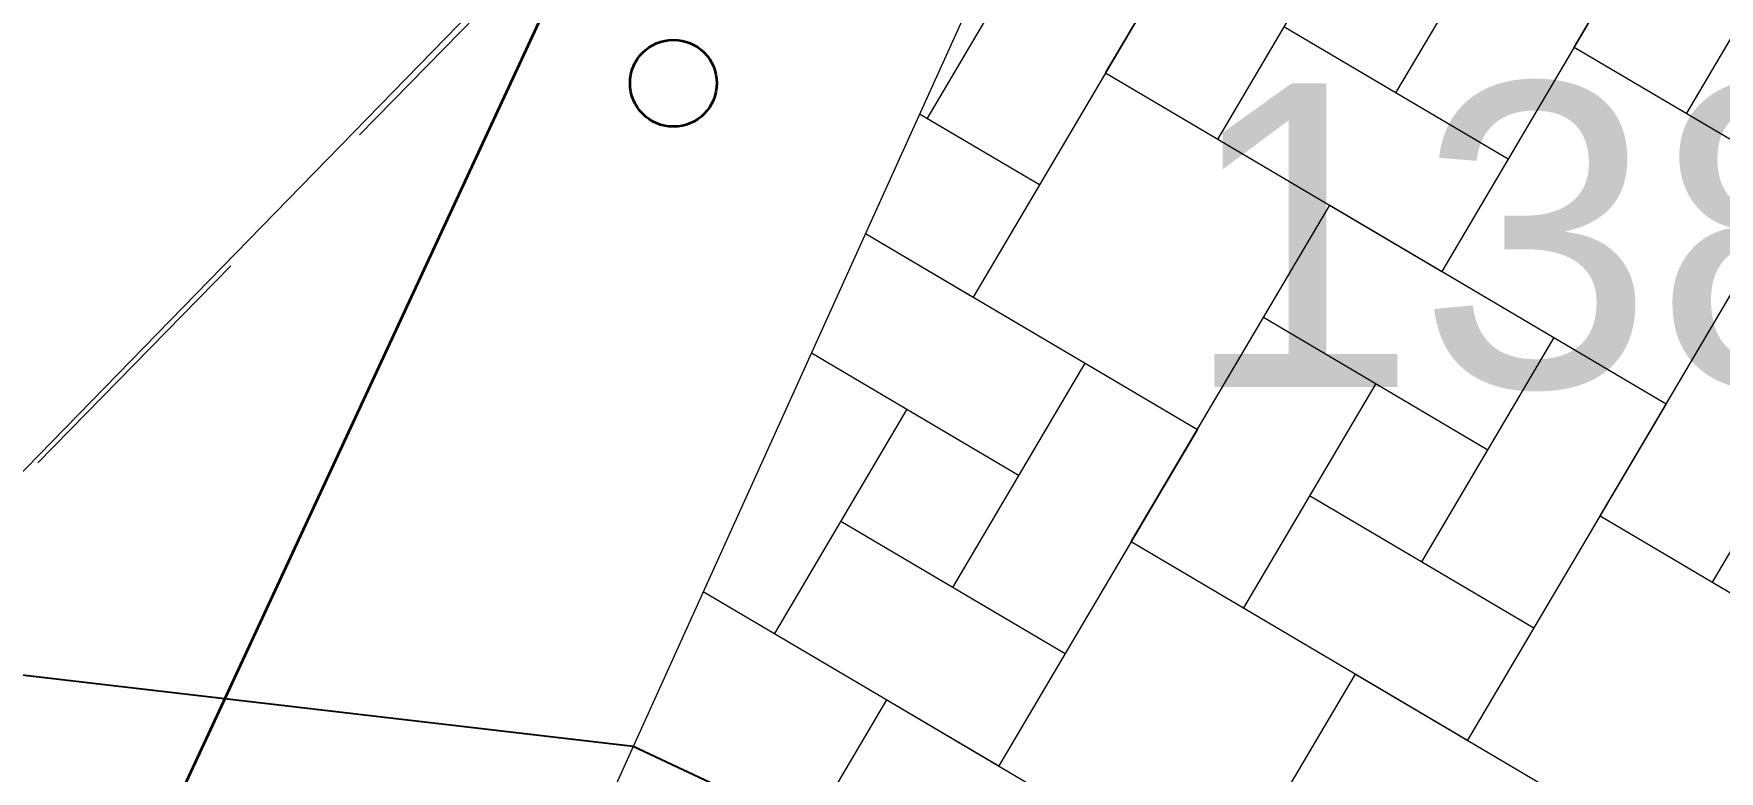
# Model space of a CAD drawing. Header units: millimetres. Extents: x 368386 to 996118, y -334862 to 250838.
# Drawn here: x 778697 to 782580, y -82422 to -80723 of the extents above; entities that cross this region are included whole.
import ezdxf

# ---------------------------------------------------------------- set-up
doc = ezdxf.new("R2010")
doc.units = ezdxf.units.MM
doc.header["$MEASUREMENT"] = 0
doc.linetypes.add('HIDDEN', pattern=[4762.5, 3175, -1587.5])
doc.linetypes.add('Long Dashed', pattern=[1058.333302, 634.99999, -423.333311])
doc.layers.add('_uusvertikaal', color=5, linetype='Continuous')
for name, color, linetype, lineweight in [('New__ASENDIPLAAN_Pen_No__1', 7, 'Continuous', 13), ('New_ei pindi_Pen_No__7', 7, 'Continuous', 35), ('New_Kanal_proj_kinnistu_Pen_No__36', 34, 'Continuous', 35), ('New_korgus-EH2000#1_Pen_No__1', 7, 'Continuous', 13), ('New_korgus-EH2000#1_Pen_No__7', 7, 'Continuous', 35), ('New_KTRASS_Pen_No__75', 6, 'Continuous', 20), ('New_LIKV_TORUSTIK_Pen_No__1', 7, 'Continuous', 13)]:
    doc.layers.add(name, color=color, linetype=linetype, lineweight=lineweight)
doc.layers.add('New__ASENDIPLAAN_Pen_No__102', color=7, linetype='Continuous', lineweight=13, true_color=0xcccccc)
doc.styles.add('GENERATED_STYLE_1', font='arial.ttf')
doc.linetypes.add('Kanal11', pattern='A,0,[1,TRN_EP_AS-4-01_V01_Asendiplaan1.Shx,S=13.492063,R=0,X=0,Y=0],-2650,0', length=2650)
doc.linetypes.add('Ristid', pattern='A,0,[3,TRN_EP_AS-4-01_V01_Asendiplaan1.Shx,S=2000,R=0,X=0,Y=0],-2000,0', length=2000)

# ---------------------------------------------------------------- blocks, each defined once
blk = doc.blocks.new('*X1')
at = {"layer": 'New__ASENDIPLAAN_Pen_No__102', "color": 254, "linetype": 'Continuous', "lineweight": 13, "true_color": 0xcccccc}
for p, q in [((782246.2, -80753.8), (782703.7, -79978.7)), ((781166.2, -80813), (781623.7, -80037.9)), ((781835.4, -80859.6), (782140.4, -80342.9)), ((780755.4, -80918.9), (781060.3, -80402.2)), ((782809.6, -80389.5), (782504.6, -80906.2)), ((781729.5, -80448.8), (781424.6, -80965.5)), ((782398.7, -80495.4), (781941.3, -81270.5)), ((781318.7, -80554.7), (780861.2, -81329.7)), ((782093.8, -81012.1), (781577, -80707.1)), ((782246.2, -80753.8), (783021.3, -81211.2)), ((781166.2, -80813), (781941.3, -81270.5)), ((781013.7, -81071.4), (780737.5, -80908.3)), ((782305.5, -81833.8), (782763, -81058.7)), ((781225.5, -81893.1), (781682.9, -81118)), ((781682.9, -81118), (782458, -81575.4)), ((780613, -81183.2), (780861.2, -81329.7)), ((780613, -81183.2), (781377.9, -81634.7)), ((781530.4, -81376.3), (782047.1, -81681.3)), ((781894.7, -81939.7), (782199.6, -81423)), ((780488.5, -81458.1), (780967.1, -81740.6)), ((782868.8, -81469.6), (782563.9, -81986.3)), ((780814.6, -81998.9), (781119.6, -81482.2)), ((781788.8, -81528.8), (781483.8, -82045.5)), ((780708.7, -81588.1), (780403.8, -82104.8)), ((782458, -81575.4), (782000.5, -82350.5)), ((781377.9, -81634.7), (780920.5, -82409.8)), ((782153, -82092.2), (781636.3, -81787.2)), ((781073, -82151.4), (780556.3, -81846.4)), ((782305.5, -81833.8), (783080.6, -82291.3)), ((781225.5, -81893.1), (782000.5, -82350.5)), ((780239.4, -82007.8), (780920.5, -82409.8)), ((781284.7, -82973.1), (781742.2, -82198)), ((781742.2, -82198), (782517.2, -82655.5)), ((780204.7, -83032.4), (780662.1, -82257.3)), ((780662.1, -82257.3), (781437.2, -82714.7))]:
    blk.add_line(p, q, dxfattribs=at)

msp = doc.modelspace()

# ---------------------------------------------------------------- linework, layer by layer
at = {"layer": '_uusvertikaal', "color": 5}
for points in [[(780077.56, -82365.18), (761303.78, -80175.18), (757406.13, -88522.8), (769108.38, -93955.02), (772052.75, -117471.87), (787306.44, -111887.15)], [(790125.37, -102122.77), (788825.18, -98417.58), (793542.44, -88689.99), (780077.56, -82365.18)]]:
    msp.add_lwpolyline(points, dxfattribs=at)
at = {"layer": 'New__ASENDIPLAAN_Pen_No__1', "color": 7, "linetype": 'Continuous', "lineweight": 13, "flags": 128}
msp.add_lwpolyline([(778260.06, -70770.31), (781397.09, -76586.54, -0.2341366), (781489.36, -79248.56), (779757.45, -83071.82), (782198.71, -84256.33), (787697.98, -86824.31), (799002.46, -80374.72), (797801, -78012.73), (796282.18, -75026.83), (790933.61, -78078.36, -0.4178514), (785452.77, -76543.01), (782049.92, -70402.96), (781332.61, -69108.66)], format="xyb", close=True, dxfattribs=at)
at = {"layer": 'New_ei pindi_Pen_No__7', "color": 7, "linetype": 'HIDDEN', "lineweight": 35}
msp.add_circle((804441.04, -44567.67), 50000, dxfattribs=at)
at = {"layer": 'New_Kanal_proj_kinnistu_Pen_No__36', "color": 34, "linetype": 'Kanal11', "lineweight": 35}
msp.add_lwpolyline([(776345.81, -88266.46), (781319.51, -77553.56)], dxfattribs=at)
at = {"layer": 'New_korgus-EH2000#1_Pen_No__7', "color": 7, "linetype": 'Continuous', "lineweight": 35}
msp.add_circle((780170.63, -80837.05), 100, dxfattribs=at)
at = {"layer": 'New_KTRASS_Pen_No__75', "color": 6, "linetype": 'Long Dashed', "lineweight": 20, "flags": 128}
msp.add_lwpolyline([(769207.15, -91644.16), (769764.46, -90825.02), (780179.63, -80209.05)], dxfattribs=at)
at = {"layer": 'New_LIKV_TORUSTIK_Pen_No__1', "color": 7, "linetype": 'Ristid', "lineweight": 13}
msp.add_lwpolyline([(773450.74, -87083.4), (780279.64, -80082.04), (781985.66, -78107.09), (797035.92, -74643.42)], dxfattribs=at)

# ---------------------------------------------------------------- block references
at = {"layer": 'New__ASENDIPLAAN_Pen_No__102', "color": 254, "linetype": 'Continuous', "lineweight": 13, "true_color": 0xcccccc}
msp.add_blockref('*X1', (0, 0), dxfattribs=at)

# ---------------------------------------------------------------- texts
at = {"layer": 'New_korgus-EH2000#1_Pen_No__1', "color": 7, "linetype": 'Continuous', "lineweight": 13, "insert": (781070.63, -80837.05), "char_height": 700, "attachment_point": 1, "style": 'GENERATED_STYLE_1'}
msp.add_mtext('\\A1; 138.58 ', dxfattribs=at)

doc.saveas('drawing.dxf')
